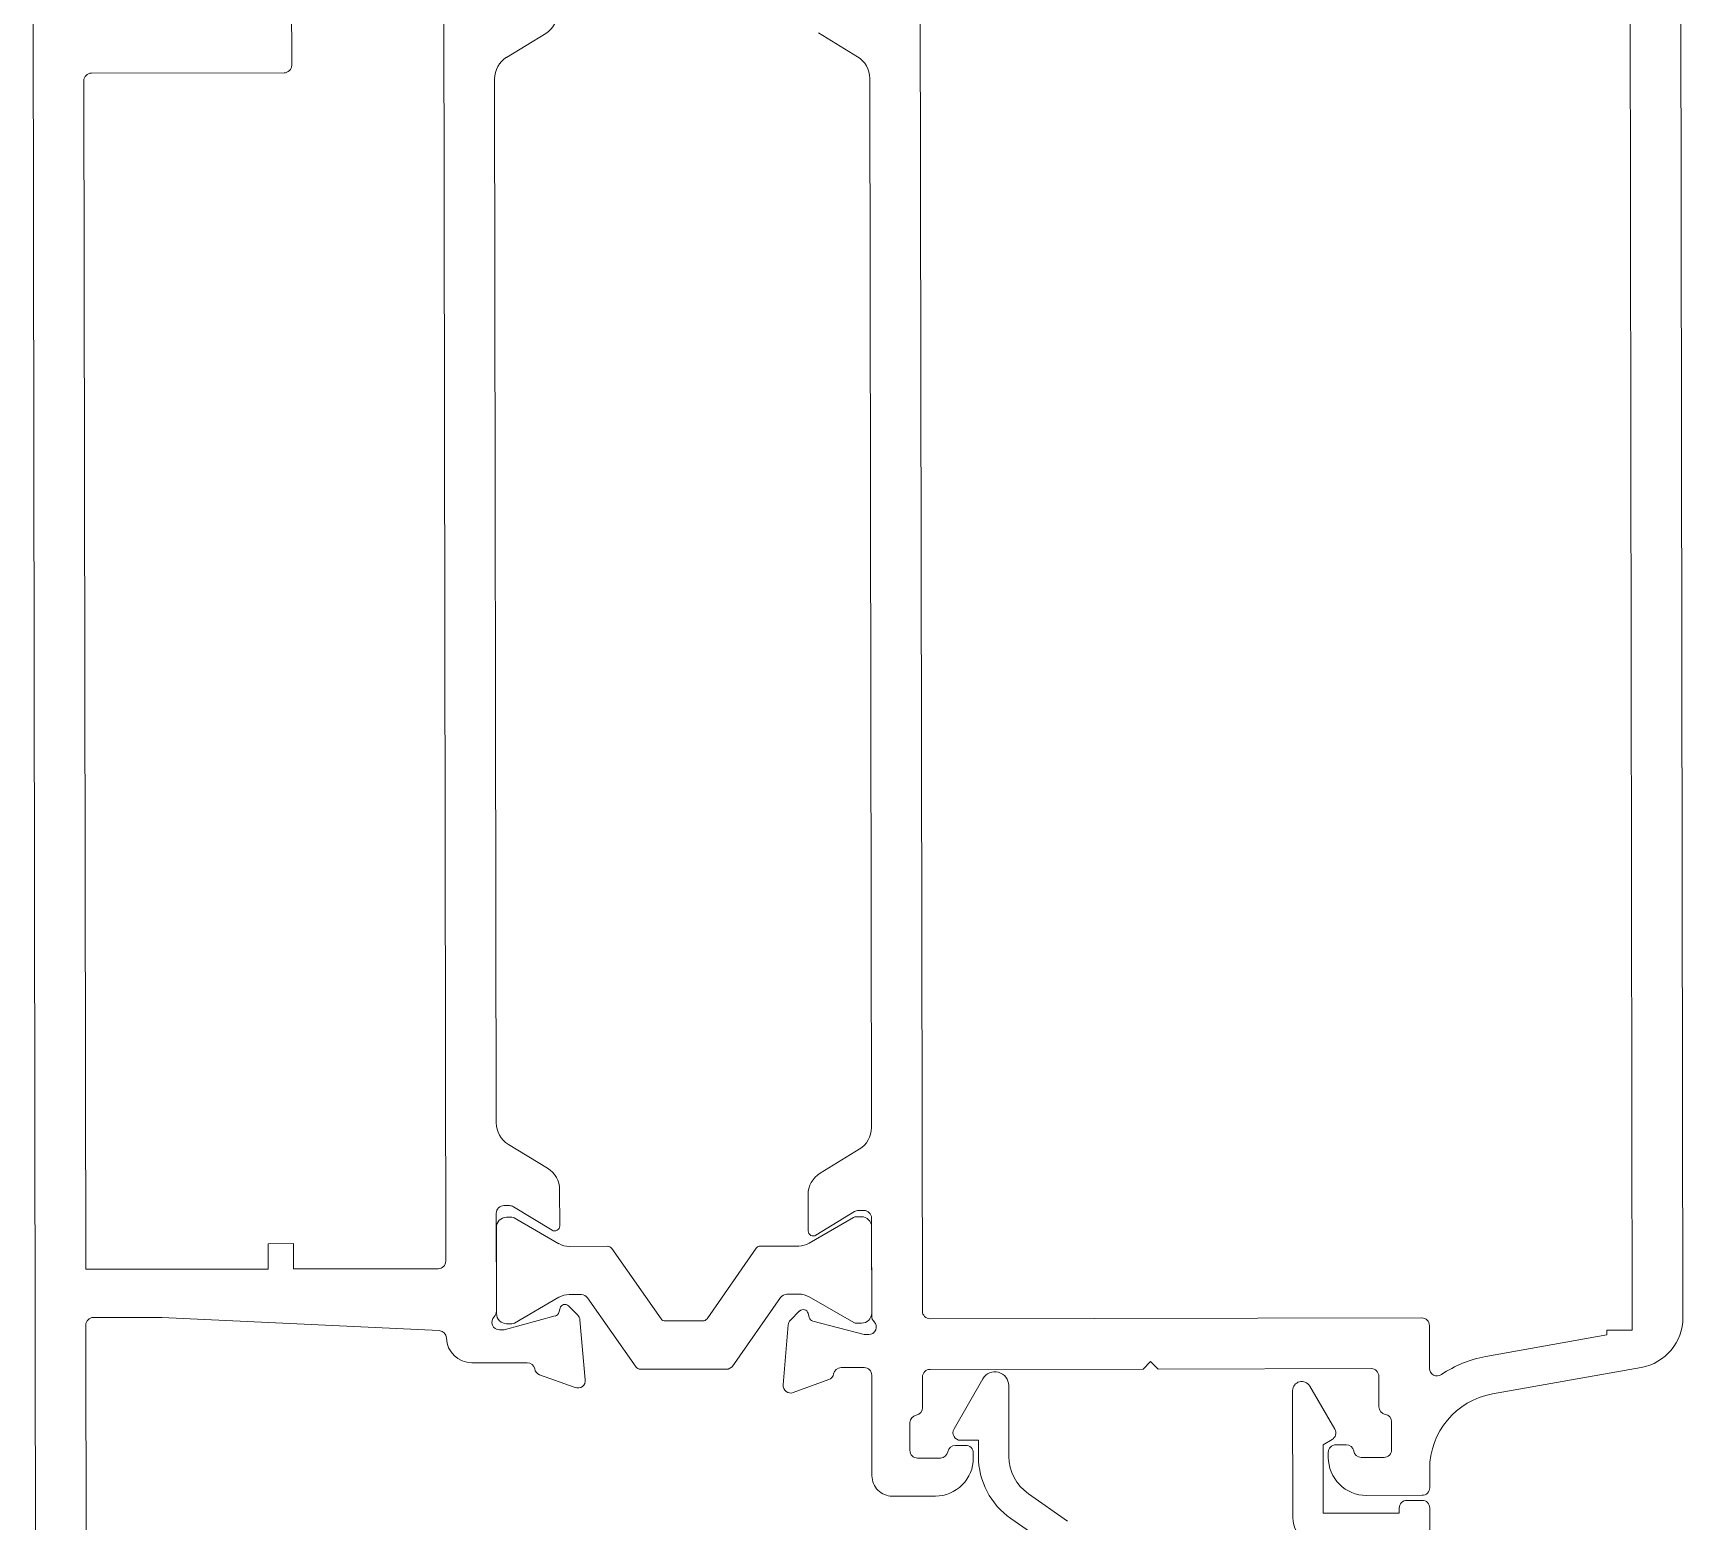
# Model space of a CAD drawing. Header units: centimetres. Extents: x 118932 to 154602, y -32682 to -23521.
# Drawn here: x 129460.66 to 129467.17, y -30928.69 to -30922.82 of the extents above; entities that cross this region are included whole.
import ezdxf

# ---------------------------------------------------------------- set-up
doc = ezdxf.new("R2010")
doc.units = ezdxf.units.CM
doc.header["$LTSCALE"] = 50
doc.header["$MEASUREMENT"] = 0
doc.layers.add('GEN_02_TF_Pencere', color=7, linetype='Continuous', lineweight=9, true_color=0x6093ac)

# ---------------------------------------------------------------- blocks, each defined once
blk = doc.blocks.new('P22_')
at = {"layer": 'GEN_02_TF_Pencere', "ltscale": 0.5, "extrusion": (0, 0, -1)}
for p, q in [((66300.8004, 6574.4138), (66300.7874, 6582.6838)), ((66297.8004, 6574.4391), (66297.7912, 6580.2791)), ((66300.5911, 6580.3135), (66300.6005, 6574.3635)), ((66295.3126, 6579.3552), (66295.3113, 6580.1952)), ((66295.9113, 6580.1961), (66295.9201, 6574.6361)), ((66294.2923, 6579.5785), (66294.3046, 6571.7336)), ((66296.1605, 6579.3862), (66296.3145, 6579.4806)), ((66297.3903, 6579.4823), (66297.5447, 6579.3884)), ((66294.5227, 6579.3239), (66295.2827, 6579.3251)), ((66297.5927, 6579.3031), (66297.5992, 6575.1632)), ((66294.5001, 6574.6039), (66294.4927, 6579.2939)), ((66296.1192, 6575.1823), (66296.1127, 6579.3008)), ((66296.3216, 6575.0031), (66296.1672, 6575.097)), ((66297.5515, 6575.0777), (66297.3974, 6574.9834)), ((66296.3698, 6574.7753), (66296.3696, 6574.9178)), ((66297.3497, 6574.8979), (66297.3499, 6574.7554)), ((66296.1204, 6574.4382), (66296.1198, 6574.8252)), ((66296.1497, 6574.8553), (66296.1713, 6574.8553)), ((66296.1869, 6574.8509), (66296.3395, 6574.7581)), ((66297.3803, 6574.7383), (66297.5326, 6574.8316)), ((66297.5482, 6574.836), (66297.5697, 6574.8361)), ((66296.1204, 6574.429), (66296.1199, 6574.769)), ((66296.1598, 6574.8091), (66296.1804, 6574.8091)), ((66296.1904, 6574.8065), (66296.3666, 6574.7051)), ((66297.3533, 6574.7067), (66297.5292, 6574.8086)), ((66297.5391, 6574.8113), (66297.5598, 6574.8113)), ((66297.5998, 6574.8061), (66297.6004, 6574.4191)), ((66297.5999, 6574.7714), (66297.6004, 6574.4314)), ((66295.32, 6574.7052), (66295.22, 6574.705)), ((66295.22, 6574.705), (66295.2201, 6574.605)), ((66295.3201, 6574.6052), (66295.32, 6574.7052)), ((66296.4066, 6574.6945), (66296.5585, 6574.6947)), ((66296.5749, 6574.6862), (66296.7699, 6574.4086)), ((66296.9509, 6574.4089), (66297.1451, 6574.6871)), ((66297.1615, 6574.6957), (66297.3133, 6574.6959)), ((66295.2201, 6574.605), (66294.5001, 6574.6039)), ((66294.5001, 6574.6039), (66294.5001, 6574.6039)), ((66295.8901, 6574.6061), (66295.3201, 6574.6052)), ((66296.3669, 6574.4937), (66296.1911, 6574.3918)), ((66296.4547, 6574.5046), (66296.4069, 6574.5045)), ((66296.6713, 6574.2184), (66296.4792, 6574.4918)), ((66297.2413, 6574.493), (66297.0501, 6574.219)), ((66297.3136, 6574.5059), (66297.2659, 6574.5058)), ((66297.5298, 6574.3939), (66297.3537, 6574.4953)), ((66296.371, 6574.4504), (66296.3666, 6574.4339)), ((66296.4409, 6574.4231), (66296.4045, 6574.4595)), ((66297.3162, 6574.4395), (66297.2799, 6574.403)), ((66297.3542, 6574.414), (66297.3497, 6574.4305)), ((66294.503, 6572.7839), (66294.5005, 6574.3839)), ((66294.5304, 6574.4139), (66294.8004, 6574.4143)), ((66294.8004, 6574.4143), (66295.8946, 6574.3619)), ((66296.1505, 6574.3653), (66296.1323, 6574.3652)), ((66296.3525, 6574.4197), (66296.1505, 6574.3653)), ((66296.1811, 6574.3891), (66296.1605, 6574.3891)), ((66296.4707, 6574.1684), (66296.4496, 6574.4045)), ((66296.7863, 6574.4001), (66296.9346, 6574.4003)), ((66297.2712, 6574.3844), (66297.251, 6574.1482)), ((66297.5705, 6574.3461), (66297.3683, 6574.3999)), ((66297.5604, 6574.3913), (66297.5398, 6574.3913)), ((66299.7704, 6574.4122), (66297.8304, 6574.4091)), ((66299.8007, 6574.2132), (66299.8005, 6574.3822)), ((66300.6005, 6574.3635), (66300.5005, 6574.3633)), ((66300.5005, 6574.3633), (66300.5005, 6574.3449)), ((66300.8004, 6574.4138), (66300.8004, 6574.4138)), ((66297.5887, 6574.3461), (66297.5705, 6574.3461)), ((66300.5005, 6574.3449), (66300.0225, 6574.2599)), ((66296.0233, 6574.2351), (66296.2417, 6574.2354)), ((66298.6707, 6574.2104), (66298.7007, 6574.2405)), ((66298.7007, 6574.2405), (66298.7307, 6574.2105)), ((66296.2905, 6574.1882), (66296.4306, 6574.1375)), ((66297.0338, 6574.2105), (66296.6877, 6574.2099)), ((66297.0501, 6574.219), (66297.0338, 6574.2105)), ((66297.0338, 6574.2105), (66297.0338, 6574.2105)), ((66297.2911, 6574.1174), (66297.4311, 6574.1686)), ((66297.4797, 6574.2159), (66297.5707, 6574.2161)), ((66297.6008, 6574.1861), (66297.6014, 6573.7888)), ((66297.801, 6574.0582), (66297.8008, 6574.1791)), ((66297.8307, 6574.2091), (66298.6707, 6574.2104)), ((66298.039, 6574.1722), (66297.9251, 6573.9743)), ((66298.7307, 6574.2105), (66299.5707, 6574.2119)), ((66299.6008, 6574.1819), (66299.601, 6574.0611)), ((66300.0488, 6574.1122), (66300.6355, 6574.2166)), ((66298.1413, 6573.8658), (66298.1408, 6574.145)), ((66299.2609, 6574.1253), (66299.2617, 6573.6214)), ((66299.4271, 6573.9728), (66299.3282, 6574.1434)), ((66297.7512, 6573.889), (66297.7511, 6573.999)), ((66299.6511, 6574.002), (66299.6512, 6573.892)), ((66297.9712, 6573.9093), (66297.9304, 6573.9093)), ((66297.9512, 6573.9293), (66298.0212, 6573.9294)), ((66298.0212, 6573.9294), (66298.0213, 6573.8656)), ((66299.3812, 6573.9116), (66299.4162, 6573.9318)), ((66299.3816, 6573.6416), (66299.3812, 6573.9116)), ((66299.472, 6573.9117), (66299.4312, 6573.9116)), ((66297.8713, 6573.8592), (66297.7813, 6573.859)), ((66298.0013, 6573.8594), (66298.0013, 6573.8794)), ((66299.4013, 6573.8816), (66299.4013, 6573.8616)), ((66299.6213, 6573.8619), (66299.5313, 6573.8618)), ((66299.8015, 6573.7422), (66299.8014, 6573.8163)), ((66297.6815, 6573.7089), (66297.8515, 6573.7091)), ((66298.3726, 6573.6107), (66298.2183, 6573.7184)), ((66299.5515, 6573.7118), (66299.7715, 6573.7122)), ((66299.6816, 6573.642), (66299.3816, 6573.6416)), ((66299.6816, 6573.662), (66299.6816, 6573.642)), ((66299.7716, 6573.6922), (66299.7116, 6573.6921)), ((66299.8046, 6571.7422), (66299.8016, 6573.6622)), ((66298.1496, 6573.62), (66298.304, 6573.5123))]:
    blk.add_line(p, q, dxfattribs=at)
for centre, radius, start, end in [((-66296.2623, 6579.5659), 0.1, 179.91142, 238.50979), ((-66296.2127, 6579.301), 0.1, 359.90978, 58.50816), ((-66297.4927, 6579.303), 0.1, 121.31132, 179.9097), ((-66294.5227, 6579.2939), 0.03, 359.9097, 89.90978), ((-66295.2826, 6579.3551), 0.03, 179.9097, 269.90978), ((-66296.2192, 6575.1824), 0.1, 301.31135, 359.90973), ((-66297.4992, 6575.163), 0.1, 179.90978, 238.50816), ((-66296.2696, 6574.9177), 0.1, 121.30969, 179.90806), ((-66297.4496, 6574.8981), 0.1, 359.91139, 58.50976), ((-66296.1498, 6574.8253), 0.03, 359.9097, 89.90978), ((-66296.1713, 6574.8253), 0.03, 89.92024, 121.31775), ((-66297.5482, 6574.806), 0.03, 58.50174, 89.89924), ((-66297.5698, 6574.8061), 0.03, 89.9097, 179.90978), ((-66296.1599, 6574.7691), 0.04, 359.9097, 89.90978), ((-66296.1805, 6574.7891), 0.02, 89.90984, 119.90973), ((-66296.3498, 6574.7752), 0.02, 179.9097, 301.30712), ((-66297.3699, 6574.7554), 0.02, 238.51236, 359.90979), ((-66297.5392, 6574.7913), 0.02, 59.90975, 89.90964), ((-66297.5599, 6574.7713), 0.04, 89.9097, 179.90978), ((-66296.4065, 6574.7745), 0.08, 269.90971, 299.90959), ((-66296.5585, 6574.6747), 0.02, 89.90993, 144.90983), ((-66297.1615, 6574.6757), 0.02, 34.90965, 89.90956), ((-66297.3132, 6574.7759), 0.08, 239.90989, 269.90978), ((-66295.8901, 6574.6361), 0.03, 179.9097, 269.90978), ((-66296.407, 6574.4245), 0.08, 59.90975, 89.90964), ((-66296.4547, 6574.4746), 0.03, 89.90974, 144.90964), ((-66297.2659, 6574.4758), 0.03, 34.90984, 89.90974), ((-66297.3138, 6574.4259), 0.08, 89.90984, 119.90973), ((-66296.0904, 6574.4382), 0.03, 179.90998, 225.68935), ((-66296.1604, 6574.4291), 0.04, 269.9097, 359.90978), ((-66296.3473, 6574.439), 0.02, 194.90916, 254.92451), ((-66296.3904, 6574.4453), 0.02, 14.89505, 134.90979), ((-66296.4198, 6574.4019), 0.03, 134.90306, 174.90396), ((-66297.3304, 6574.4253), 0.02, 44.9097, 164.92443), ((-66297.5604, 6574.4313), 0.04, 179.9097, 269.90978), ((-66297.8304, 6574.4391), 0.03, 269.9097, 359.90978), ((-66294.5305, 6574.3839), 0.03, 359.9097, 89.90978), ((-66295.8931, 6574.3319), 0.03, 92.74396, 178.6252), ((-66296.1323, 6574.3952), 0.03, 269.90976, 45.68964), ((-66296.1811, 6574.4091), 0.02, 239.90975, 269.90964), ((-66296.7863, 6574.4201), 0.02, 269.90965, 324.90956), ((-66296.9345, 6574.4203), 0.02, 214.90993, 269.90983), ((-66297.3011, 6574.3818), 0.03, 4.91552, 44.91642), ((-66297.3735, 6574.4192), 0.02, 284.89497, 344.91033), ((-66297.5398, 6574.4113), 0.02, 269.90984, 299.90973), ((-66297.5886, 6574.3761), 0.03, 134.12985, 269.90973), ((-66297.6304, 6574.4192), 0.03, 314.13013, 359.90951), ((-66299.7705, 6574.3822), 0.03, 89.9097, 179.90978), ((-66300.6004, 6574.4135), 0.2, 179.90976, 259.90972), ((-66296.0231, 6574.3351), 0.1, 269.90968, 358.6251), ((-66296.2418, 6574.2054), 0.03, 89.90985, 169.38866), ((-66300.1014, 6573.8168), 0.45, 55.68087, 79.90974), ((-66296.3007, 6574.2164), 0.03, 289.89968, 349.41311), ((-66296.4408, 6574.1657), 0.03, 174.91794, 289.91481), ((-66296.6877, 6574.2299), 0.02, 269.90965, 324.90956), ((-66297.4208, 6574.1968), 0.03, 190.40625, 249.91968), ((-66297.4798, 6574.1859), 0.03, 10.43094, 89.90975), ((-66297.5708, 6574.1861), 0.03, 89.9097, 179.90978), ((-66297.8308, 6574.1791), 0.03, 359.9097, 89.90978), ((-66298.0863, 6574.1449), 0.0546, 29.90974, 179.90975), ((-66299.297, 6574.1253), 0.0361, 359.90975, 149.90975), ((-66299.5708, 6574.1819), 0.03, 89.9097, 179.90978), ((-66299.8307, 6574.2133), 0.03, 235.68082, 359.90976), ((-66297.2808, 6574.1456), 0.03, 249.90458, 4.90145), ((-66300.1014, 6573.8168), 0.3, 359.90976, 79.90971), ((-66297.771, 6574.0582), 0.03, 179.90978, 260.31563), ((-66299.631, 6574.0611), 0.03, 279.50385, 359.9097), ((-66299.6211, 6574.0019), 0.03, 99.50385, 179.9097), ((-66297.7811, 6573.999), 0.03, 359.90978, 80.31563), ((-66297.9511, 6573.9593), 0.03, 269.90968, 29.90981), ((-66299.4011, 6573.9578), 0.03, 149.90983, 239.90972), ((-66297.9304, 6573.8793), 0.03, 9.50382, 89.92119), ((-66297.9713, 6573.8793), 0.03, 89.9097, 179.90978), ((-66299.4313, 6573.8816), 0.03, 359.9097, 89.90978), ((-66299.4721, 6573.8817), 0.03, 89.89829, 170.31566), ((-66297.7812, 6573.889), 0.03, 269.9097, 359.90978), ((-66297.8513, 6573.8591), 0.15, 179.9097, 269.90978), ((-66297.8712, 6573.8892), 0.03, 189.50385, 269.9097), ((-66298.3214, 6573.8661), 0.3001, 304.9231, 359.89641), ((-66298.3214, 6573.8661), 0.1801, 304.92308, 359.89638), ((-66299.5513, 6573.8618), 0.15, 269.9097, 359.90978), ((-66299.5312, 6573.8918), 0.03, 269.90978, 350.31563), ((-66299.6212, 6573.8919), 0.03, 179.9097, 269.90978), ((-66297.6814, 6573.7889), 0.08, 269.9097, 359.90978), ((-66299.7715, 6573.7422), 0.03, 179.9097, 269.90978), ((-66299.7116, 6573.6621), 0.03, 359.9098, 89.90969), ((-66299.7716, 6573.6622), 0.03, 89.90961, 179.9095), ((-66299.3617, 6573.6215), 0.1, 269.90985, 359.90974)]:
    blk.add_arc(centre, radius, start, end, dxfattribs=at)
blk = doc.blocks.new('DOGRAMA LEVEL -1 B BLOK')
blk.add_blockref('P22_', (-65506.0045, -6634.335, 0))

msp = doc.modelspace()

# ---------------------------------------------------------------- block references
msp.add_blockref('DOGRAMA LEVEL -1 B BLOK', (128672.3728, -30867.9669))

doc.saveas('drawing.dxf')
